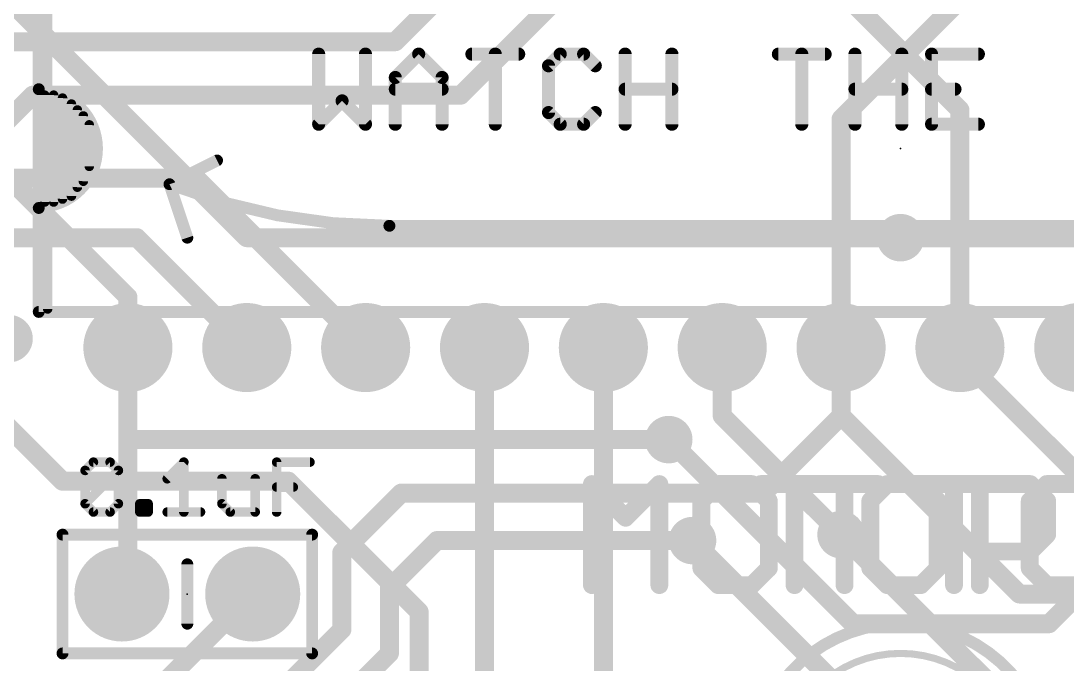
# Model space of a CAD drawing. Extents: x -12 to 102, y -12 to 69.
# Drawn here: x 19.3 to 41.66, y 40.41 to 54.17 of the extents above; entities that cross this region are included whole.
import ezdxf

# ---------------------------------------------------------------- set-up
doc = ezdxf.new("R2010")
doc.units = 0
for name, color, linetype in [('1', 12, 'CONTINUOUS'), ('16', 132, 'CONTINUOUS'), ('17', 110, 'CONTINUOUS'), ('18', 110, 'CONTINUOUS'), ('21', 41, 'CONTINUOUS'), ('22', 40, 'CONTINUOUS'), ('23', 53, 'CONTINUOUS')]:
    doc.layers.add(name, color=color, linetype=linetype)

# ---------------------------------------------------------------- blocks, each defined once
blk = doc.blocks.new('ROUNDP')
at = {"const_width": 0.5}
blk.add_lwpolyline([(0, -0.25, 1), (0, 0.25, 1), (0, -0.25)], format="xyb", dxfattribs=at)
blk = doc.blocks.new('ROUNDV')
at = {"const_width": 0.5}
blk.add_lwpolyline([(0, -0.25, 1), (0, 0.25, 1), (0, -0.25)], format="xyb", dxfattribs=at)

msp = doc.modelspace()

# ---------------------------------------------------------------- linework, layer by layer
at = {"layer": '1', "const_width": 0.4064}
for points in [[(39.37, 52.2605), (36.83, 54.8005)], [(24.13, 49.53), (19.05, 54.61)], [(39.37, 52.2605), (39.37, 47.1805)], [(17.78, 52.07), (21.59, 48.26)], [(13.843, 50.673), (20.193, 44.323)], [(38.1, 49.53), (24.13, 49.53)], [(21.59, 48.26), (21.59, 47.1805)], [(29.21, 47.1805), (29.21, 36.83)], [(31.75, 47.1805), (31.75, 36.703)], [(34.29, 47.1805), (34.29, 45.72)], [(34.29, 45.72), (36.83, 43.18)], [(33.147, 45.212), (37.084, 41.275)], [(20.193, 44.323), (25.019, 44.323)], [(25.019, 44.323), (27.813, 41.529)], [(41.275, 41.275), (43.18, 43.18)], [(36.703, 40.005), (33.655, 43.053)], [(21.717, 39.37), (24.257, 41.91)], [(27.813, 41.529), (27.813, 36.449)], [(37.084, 41.275), (41.275, 41.275)]]:
    msp.add_lwpolyline(points, dxfattribs=at)
at = {"layer": '1', "const_width": 0.2032}
for points in [[(39.4716, 52.2605, 1), (39.2684, 52.2605)], [(39.2982, 52.1887, 1), (39.4418, 52.3323)], [(24.13, 49.6316, 1), (24.13, 49.4284)], [(24.0582, 49.4582, 1), (24.2018, 49.6018)], [(38.1, 49.4284, 1), (38.1, 49.6316)], [(21.6916, 48.26, 1), (21.4884, 48.26)], [(21.5182, 48.1882, 1), (21.6618, 48.3318)], [(21.4884, 47.1805, 1), (21.6916, 47.1805)], [(29.3116, 47.1805, 1), (29.1084, 47.1805)], [(31.8516, 47.1805, 1), (31.6484, 47.1805)], [(34.3916, 47.1805, 1), (34.1884, 47.1805)], [(39.2684, 47.1805, 1), (39.4716, 47.1805)], [(34.3618, 45.7918, 1), (34.2182, 45.6482)], [(34.1884, 45.72, 1), (34.3916, 45.72)], [(33.2188, 45.2838, 1), (33.0752, 45.1402)], [(20.193, 44.4246, 1), (20.193, 44.2214)], [(20.1212, 44.2512, 1), (20.2648, 44.3948)], [(25.0908, 44.3948, 1), (24.9472, 44.2512)], [(25.019, 44.2214, 1), (25.019, 44.4246)], [(33.7268, 43.1248, 1), (33.5832, 42.9812)], [(36.7582, 43.1082, 1), (36.9018, 43.2518)], [(24.3288, 41.8382, 1), (24.1852, 41.9818)], [(27.9146, 41.529, 1), (27.7114, 41.529)], [(27.7412, 41.4572, 1), (27.8848, 41.6008)], [(37.084, 41.3766, 1), (37.084, 41.1734)], [(37.0122, 41.2032, 1), (37.1558, 41.3468)], [(41.2032, 41.3468, 1), (41.3468, 41.2032)], [(41.275, 41.1734, 1), (41.275, 41.3766)]]:
    msp.add_lwpolyline(points, format="xyb", dxfattribs=at)
at = {"layer": '16', "const_width": 0.4064}
for points in [[(29.21, 55.626), (27.305, 53.721)], [(31.75, 55.626), (28.702, 52.578)], [(39.37, 54.61), (36.83, 52.07)], [(27.305, 53.721), (18.923, 53.721)], [(19.558, 52.578), (17.653, 50.673)], [(28.702, 52.578), (19.558, 52.578)], [(36.83, 52.07), (36.83, 47.1805)], [(23.0505, 50.8), (19.05, 50.8)], [(26.67, 47.1805), (23.0505, 50.8)], [(21.7805, 49.53), (19.05, 49.53)], [(21.7805, 49.53), (24.13, 47.1805)], [(47.1805, 49.53), (38.1, 49.53)], [(21.59, 47.1805), (21.59, 45.212)], [(36.83, 47.1805), (36.83, 45.72)], [(39.37, 47.1805), (39.37, 46.99)], [(39.37, 46.99), (41.91, 44.45)], [(36.83, 45.72), (35.179, 44.069)], [(40.64, 41.91), (36.83, 45.72)], [(21.59, 45.212), (21.59, 42.037)], [(21.59, 45.212), (33.147, 45.212)], [(27.432, 44.069), (26.162, 42.799)], [(35.179, 44.069), (27.432, 44.069)], [(36.83, 43.18), (41.021, 38.989)], [(28.194, 43.053), (27.178, 42.037)], [(33.655, 43.053), (28.194, 43.053)], [(26.162, 42.799), (26.162, 41.148)], [(21.59, 42.037), (21.463, 41.91)], [(27.178, 42.037), (27.178, 40.64)], [(44.45, 41.91), (40.64, 41.91)], [(24.892, 39.878), (26.162, 41.148)], [(27.178, 40.64), (24.638, 38.1)]]:
    msp.add_lwpolyline(points, dxfattribs=at)
at = {"layer": '16', "const_width": 0.2032}
for points in [[(27.2332, 53.7928, 1), (27.3768, 53.6492)], [(27.305, 53.6194, 1), (27.305, 53.8226)], [(19.558, 52.6796, 1), (19.558, 52.4764)], [(19.6298, 52.5062, 1), (19.4862, 52.6498)], [(28.702, 52.4764, 1), (28.702, 52.6796)], [(28.6302, 52.6498, 1), (28.7738, 52.5062)], [(36.9316, 52.07, 1), (36.7284, 52.07)], [(36.7582, 52.1418, 1), (36.9018, 51.9982)], [(23.1223, 50.8718, 1), (22.9787, 50.7282)], [(23.0505, 50.6984, 1), (23.0505, 50.9016)], [(21.8523, 49.6018, 1), (21.7087, 49.4582)], [(21.7805, 49.4284, 1), (21.7805, 49.6316)], [(38.1, 49.6316, 1), (38.1, 49.4284)], [(21.6916, 47.1805, 1), (21.4884, 47.1805)], [(24.0582, 47.1087, 1), (24.2018, 47.2523)], [(26.5982, 47.1087, 1), (26.7418, 47.2523)], [(36.9316, 47.1805, 1), (36.7284, 47.1805)], [(36.7284, 47.1805, 1), (36.9316, 47.1805)], [(39.4716, 47.1805, 1), (39.2684, 47.1805)], [(39.4418, 47.0618, 1), (39.2982, 46.9182)], [(39.2684, 46.99, 1), (39.4716, 46.99)], [(36.9018, 45.7918, 1), (36.7582, 45.6482)], [(36.9018, 45.6482, 1), (36.7582, 45.7918)], [(36.7284, 45.72, 1), (36.9316, 45.72)], [(21.6916, 45.212, 1), (21.4884, 45.212)], [(21.59, 45.3136, 1), (21.59, 45.1104)], [(33.147, 45.1104, 1), (33.147, 45.3136)], [(21.4884, 45.212, 1), (21.6916, 45.212)], [(27.432, 44.1706, 1), (27.432, 43.9674)], [(27.5038, 43.9972, 1), (27.3602, 44.1408)], [(35.179, 43.9674, 1), (35.179, 44.1706)], [(35.1072, 44.1408, 1), (35.2508, 43.9972)], [(36.9018, 43.2518, 1), (36.7582, 43.1082)], [(28.194, 43.1546, 1), (28.194, 42.9514)], [(28.2658, 42.9812, 1), (28.1222, 43.1248)], [(33.655, 42.9514, 1), (33.655, 43.1546)], [(26.2636, 42.799, 1), (26.0604, 42.799)], [(26.0902, 42.8708, 1), (26.2338, 42.7272)], [(21.3912, 41.9818, 1), (21.5348, 41.8382)], [(21.4884, 42.037, 1), (21.6916, 42.037)], [(21.6618, 41.9652, 1), (21.5182, 42.1088)], [(27.2796, 42.037, 1), (27.0764, 42.037)], [(27.1062, 42.1088, 1), (27.2498, 41.9652)], [(40.64, 42.0116, 1), (40.64, 41.8084)], [(40.5682, 41.8382, 1), (40.7118, 41.9818)], [(26.0604, 41.148, 1), (26.2636, 41.148)], [(26.2338, 41.0762, 1), (26.0902, 41.2198)], [(27.0764, 40.64, 1), (27.2796, 40.64)], [(27.2498, 40.5682, 1), (27.1062, 40.7118)]]:
    msp.add_lwpolyline(points, format="xyb", dxfattribs=at)
at = {"layer": '21'}
for points, const_width in [([(19.685, 54.864), (19.685, 52.705)], 0.254), ([(19.8755, 54.8005), (19.8755, 48.006)], 0.2032), ([(25.6667, 53.4556), (25.6667, 51.9557)], 0.2794), ([(26.6666, 51.9557), (26.6666, 53.4556)], 0.2794), ([(27.3039, 52.9556), (27.8038, 53.4556)], 0.2794), ([(27.8038, 53.4556), (28.3038, 52.9556)], 0.2794), ([(28.941, 53.4556), (29.9409, 53.4556)], 0.2794), ([(29.441, 51.9557), (29.441, 53.4556)], 0.2794), ([(30.8281, 53.4556), (30.5782, 53.2056)], 0.2794), ([(31.3281, 53.4556), (30.8281, 53.4556)], 0.2794), ([(31.5781, 53.2056), (31.3281, 53.4556)], 0.2794), ([(32.2153, 51.9557), (32.2153, 53.4556)], 0.2794), ([(33.2152, 53.4556), (33.2152, 51.9557)], 0.2794), ([(35.4896, 53.4556), (36.4896, 53.4556)], 0.2794), ([(35.9896, 51.9557), (35.9896, 53.4556)], 0.2794), ([(37.1268, 51.9557), (37.1268, 53.4556)], 0.2794), ([(38.1267, 53.4556), (38.1267, 51.9557)], 0.2794), ([(39.7639, 53.4556), (38.764, 53.4556)], 0.2794), ([(38.764, 53.4556), (38.764, 51.9557)], 0.2794), ([(30.5782, 53.2056), (30.5782, 52.2057)], 0.2794), ([(27.3039, 51.9557), (27.3039, 52.9556)], 0.2794), ([(28.3038, 52.9556), (28.3038, 51.9557)], 0.2794), ([(19.685, 52.705), (19.685, 50.165)], 0.254), ([(27.3039, 52.7056), (28.3038, 52.7056)], 0.2794), ([(32.2153, 52.7056), (33.2152, 52.7056)], 0.2794), ([(37.1268, 52.7056), (38.1267, 52.7056)], 0.2794), ([(38.764, 52.7056), (39.2639, 52.7056)], 0.2794), ([(19.812, 52.578), (19.812, 50.292)], 0.2032), ([(19.812, 50.292), (20.0025, 52.578)], 0.2032), ([(20.0025, 52.578), (20.0025, 50.292)], 0.2032), ([(20.0025, 50.292), (20.193, 52.5145)], 0.2032), ([(20.193, 52.5145), (20.193, 50.3555)], 0.2032), ([(25.6667, 51.9557), (26.1667, 52.4557)], 0.2794), ([(26.1667, 52.4557), (26.6666, 51.9557)], 0.2794), ([(20.193, 50.3555), (20.3835, 52.3875)], 0.2032), ([(20.3835, 52.3875), (20.3835, 50.419)], 0.2032), ([(20.3835, 50.419), (20.5105, 52.2605)], 0.2032), ([(20.5105, 52.2605), (20.5105, 50.6095)], 0.2032), ([(30.5782, 52.2057), (30.8281, 51.9557)], 0.2794), ([(31.3281, 51.9557), (31.5781, 52.2057)], 0.2794), ([(20.5105, 50.6095), (20.6375, 52.1335)], 0.2032), ([(20.6375, 52.1335), (20.6375, 50.7365)], 0.2032), ([(30.8281, 51.9557), (31.3281, 51.9557)], 0.2794), ([(38.764, 51.9557), (39.7639, 51.9557)], 0.2794), ([(20.6375, 50.7365), (20.7645, 51.943)], 0.2032), ([(20.7645, 51.943), (20.7645, 51.054)], 0.2032), ([(22.479, 50.673), (23.495, 51.181)], 0.254), ([(22.479, 50.673), (22.86, 49.53)], 0.254), ([(19.685, 50.165), (19.685, 47.9425)], 0.254), ([(51.308, 49.784), (27.178, 49.784)], 0.254), ([(56.515, 47.9425), (19.685, 47.9425)], 0.254), ([(20.6756, 44.5524), (20.8536, 44.7303)], 0.2032), ([(20.8536, 44.7303), (21.2095, 44.7303)], 0.2032), ([(21.2095, 44.7303), (21.3874, 44.5524)], 0.2032), ([(22.4297, 44.3744), (22.7856, 44.7303)], 0.2032), ([(22.7856, 44.7303), (22.7856, 43.6626)], 0.2032), ([(24.7685, 43.6626), (24.7685, 44.7303)], 0.2032), ([(24.7685, 44.7303), (25.4803, 44.7303)], 0.2032), ([(20.6756, 43.8406), (20.6756, 44.5524)], 0.2032), ([(20.6756, 43.8406), (21.3874, 44.5524)], 0.2032), ([(21.3874, 44.5524), (21.3874, 43.8406)], 0.2032), ([(23.5991, 44.3744), (23.5991, 43.8406)], 0.2032), ([(24.3109, 43.6626), (24.3109, 44.3744)], 0.2032), ([(24.7685, 44.1965), (25.1244, 44.1965)], 0.2032), ([(35.1155, 44.2613), (36.5561, 44.2613)], 0.381), ([(35.8358, 42.1005), (35.8358, 44.2613)], 0.381), ([(37.8144, 44.2613), (37.4543, 43.9012)], 0.381), ([(38.5347, 44.2613), (37.8144, 44.2613)], 0.381), ([(38.8949, 43.9012), (38.5347, 44.2613)], 0.381), ([(39.7931, 42.1005), (39.7931, 44.2613)], 0.381), ([(39.7931, 44.2613), (40.8735, 44.2613)], 0.381), ([(40.8735, 44.2613), (41.2337, 43.9012)], 0.381), ([(37.4543, 43.9012), (37.4543, 42.4606)], 0.381), ([(38.8949, 42.4606), (38.8949, 43.9012)], 0.381), ([(41.2337, 43.9012), (41.2337, 43.1809)], 0.381), ([(20.8536, 43.6626), (20.6756, 43.8406)], 0.2032), ([(21.3874, 43.8406), (21.2095, 43.6626)], 0.2032), ([(21.845, 43.6626), (21.845, 43.8406)], 0.2032), ([(21.845, 43.8406), (22.0229, 43.8406)], 0.2032), ([(22.0229, 43.8406), (22.0229, 43.6626)], 0.2032), ([(23.5991, 43.8406), (23.777, 43.6626)], 0.2032), ([(21.2095, 43.6626), (20.8536, 43.6626)], 0.2032), ([(22.0229, 43.6626), (21.845, 43.6626)], 0.2032), ([(22.4297, 43.6626), (23.1415, 43.6626)], 0.2032), ([(23.777, 43.6626), (24.3109, 43.6626)], 0.2032), ([(41.2337, 43.1809), (40.8735, 42.8208)], 0.381), ([(20.193, 40.64), (20.193, 43.18)], 0.254), ([(20.193, 43.18), (25.527, 43.18)], 0.254), ([(25.527, 43.18), (25.527, 40.64)], 0.254), ([(40.8735, 42.8208), (39.7931, 42.8208)], 0.381), ([(22.86, 41.275), (22.86, 42.545)], 0.254), ([(37.4543, 42.4606), (37.8144, 42.1005)], 0.381), ([(38.5347, 42.1005), (38.8949, 42.4606)], 0.381), ([(37.8144, 42.1005), (38.5347, 42.1005)], 0.381), ([(25.527, 40.64), (20.193, 40.64)], 0.254)]:
    msp.add_lwpolyline(points, dxfattribs=dict(at, const_width=const_width))
for points, const_width in [([(25.7366, 53.4556, 1), (25.5969, 53.4556)], 0.1397), ([(26.7365, 53.4556, 1), (26.5968, 53.4556)], 0.1397), ([(27.8532, 53.505, 1), (27.7544, 53.4062)], 0.1397), ([(27.8532, 53.4062, 1), (27.7544, 53.505)], 0.1397), ([(28.941, 53.5254, 1), (28.941, 53.3857)], 0.1397), ([(29.5108, 53.4556, 1), (29.3711, 53.4556)], 0.1397), ([(29.9409, 53.3857, 1), (29.9409, 53.5254)], 0.1397), ([(30.8281, 53.5254, 1), (30.8281, 53.3857)], 0.1397), ([(30.8775, 53.4062, 1), (30.7788, 53.505)], 0.1397), ([(31.3775, 53.505, 1), (31.2787, 53.4062)], 0.1397), ([(31.3281, 53.3857, 1), (31.3281, 53.5254)], 0.1397), ([(32.2852, 53.4556, 1), (32.1455, 53.4556)], 0.1397), ([(33.2851, 53.4556, 1), (33.1454, 53.4556)], 0.1397), ([(35.4896, 53.5254, 1), (35.4896, 53.3857)], 0.1397), ([(36.0594, 53.4556, 1), (35.9197, 53.4556)], 0.1397), ([(36.4896, 53.3857, 1), (36.4896, 53.5254)], 0.1397), ([(37.1966, 53.4556, 1), (37.0569, 53.4556)], 0.1397), ([(38.1966, 53.4556, 1), (38.0569, 53.4556)], 0.1397), ([(38.8338, 53.4556, 1), (38.6941, 53.4556)], 0.1397), ([(38.764, 53.5254, 1), (38.764, 53.3857)], 0.1397), ([(39.7639, 53.3857, 1), (39.7639, 53.5254)], 0.1397), ([(30.648, 53.2056, 1), (30.5083, 53.2056)], 0.1397), ([(30.5288, 53.255, 1), (30.6276, 53.1562)], 0.1397), ([(31.5287, 53.1562, 1), (31.6275, 53.255)], 0.1397), ([(27.3737, 52.9556, 1), (27.234, 52.9556)], 0.1397), ([(27.2545, 53.005, 1), (27.3532, 52.9062)], 0.1397), ([(28.3736, 52.9556, 1), (28.2339, 52.9556)], 0.1397), ([(28.2544, 52.9062, 1), (28.3532, 53.005)], 0.1397), ([(19.7485, 52.705, 1), (19.6215, 52.705)], 0.127), ([(19.6215, 52.705, 1), (19.7485, 52.705)], 0.127), ([(19.685, 50.165, 1), (19.685, 52.705)], 0.2032), ([(19.685, 52.7558, 1), (19.685, 52.6542)], 0.1016), ([(27.3039, 52.7755, 1), (27.3039, 52.6358)], 0.1397), ([(28.3038, 52.6358, 1), (28.3038, 52.7755)], 0.1397), ([(32.2153, 52.7755, 1), (32.2153, 52.6358)], 0.1397), ([(33.2152, 52.6358, 1), (33.2152, 52.7755)], 0.1397), ([(37.1268, 52.7755, 1), (37.1268, 52.6358)], 0.1397), ([(38.1267, 52.6358, 1), (38.1267, 52.7755)], 0.1397), ([(38.764, 52.7755, 1), (38.764, 52.6358)], 0.1397), ([(39.2639, 52.6358, 1), (39.2639, 52.7755)], 0.1397), ([(19.8628, 52.578, 1), (19.7612, 52.578)], 0.1016), ([(20.0533, 52.578, 1), (19.9517, 52.578)], 0.1016), ([(20.0531, 52.5738, 1), (19.9519, 52.5822)], 0.1016), ([(20.2438, 52.5145, 1), (20.1422, 52.5145)], 0.1016), ([(20.2436, 52.5102, 1), (20.1424, 52.5188)], 0.1016), ([(26.2161, 52.5051, 1), (26.1173, 52.4063)], 0.1397), ([(26.2161, 52.4063, 1), (26.1173, 52.5051)], 0.1397), ([(20.4343, 52.3875, 1), (20.3327, 52.3875)], 0.1016), ([(20.4341, 52.3828, 1), (20.3329, 52.3922)], 0.1016), ([(20.5613, 52.2605, 1), (20.4597, 52.2605)], 0.1016), ([(20.5612, 52.257, 1), (20.4598, 52.264)], 0.1016), ([(30.6276, 52.2551, 1), (30.5288, 52.1563)], 0.1397), ([(31.6275, 52.1563, 1), (31.5287, 52.2551)], 0.1397), ([(20.6883, 52.1335, 1), (20.5867, 52.1335)], 0.1016), ([(20.6881, 52.1293, 1), (20.5869, 52.1377)], 0.1016), ([(30.5083, 52.2057, 1), (30.648, 52.2057)], 0.1397), ([(30.8281, 52.0256, 1), (30.8281, 51.8858)], 0.1397), ([(31.3281, 51.8858, 1), (31.3281, 52.0256)], 0.1397), ([(38.764, 52.0256, 1), (38.764, 51.8858)], 0.1397), ([(39.7639, 51.8858, 1), (39.7639, 52.0256)], 0.1397), ([(20.8153, 51.943, 1), (20.7137, 51.943)], 0.1016), ([(20.815, 51.9377, 1), (20.714, 51.9483)], 0.1016), ([(25.6173, 52.0051, 1), (25.7161, 51.9063)], 0.1397), ([(25.5969, 51.9557, 1), (25.7366, 51.9557)], 0.1397), ([(26.5968, 51.9557, 1), (26.7365, 51.9557)], 0.1397), ([(26.6172, 51.9063, 1), (26.716, 52.0051)], 0.1397), ([(27.234, 51.9557, 1), (27.3737, 51.9557)], 0.1397), ([(28.2339, 51.9557, 1), (28.3736, 51.9557)], 0.1397), ([(29.3711, 51.9557, 1), (29.5108, 51.9557)], 0.1397), ([(30.7788, 51.9063, 1), (30.8775, 52.0051)], 0.1397), ([(31.2787, 52.0051, 1), (31.3775, 51.9063)], 0.1397), ([(32.1455, 51.9557, 1), (32.2852, 51.9557)], 0.1397), ([(33.1454, 51.9557, 1), (33.2851, 51.9557)], 0.1397), ([(35.9197, 51.9557, 1), (36.0594, 51.9557)], 0.1397), ([(37.0569, 51.9557, 1), (37.1966, 51.9557)], 0.1397), ([(38.0569, 51.9557, 1), (38.1966, 51.9557)], 0.1397), ([(38.6941, 51.9557, 1), (38.8338, 51.9557)], 0.1397), ([(23.5234, 51.1242, 1), (23.4666, 51.2378)], 0.127), ([(20.7137, 51.054, 1), (20.8153, 51.054)], 0.1016), ([(20.587, 50.7418, 1), (20.688, 50.7312)], 0.1016), ([(20.5867, 50.7365, 1), (20.6883, 50.7365)], 0.1016), ([(22.479, 50.673, 0.0938), (27.178, 49.784)], 0.254), ([(22.5022, 50.7321, 1), (22.4558, 50.6139)], 0.127), ([(22.5392, 50.6931, 1), (22.4188, 50.6529)], 0.127), ([(22.4506, 50.7298, 1), (22.5074, 50.6162)], 0.127), ([(20.4599, 50.6137, 1), (20.5611, 50.6053)], 0.1016), ([(20.4597, 50.6095, 1), (20.5613, 50.6095)], 0.1016), ([(19.7614, 50.2962, 1), (19.8626, 50.2878)], 0.1016), ([(19.7612, 50.292, 1), (19.8628, 50.292)], 0.1016), ([(19.9519, 50.2963, 1), (20.0531, 50.2877)], 0.1016), ([(19.9517, 50.292, 1), (20.0533, 50.292)], 0.1016), ([(20.1424, 50.3602, 1), (20.2436, 50.3508)], 0.1016), ([(20.1422, 50.3555, 1), (20.2438, 50.3555)], 0.1016), ([(20.3328, 50.4225, 1), (20.4342, 50.4155)], 0.1016), ([(20.3327, 50.419, 1), (20.4343, 50.419)], 0.1016), ([(19.7485, 50.165, 1), (19.6215, 50.165)], 0.127), ([(19.6215, 50.165, 1), (19.7485, 50.165)], 0.127), ([(19.685, 50.2158, 1), (19.685, 50.1142)], 0.1016), ([(27.178, 49.8475, 1), (27.178, 49.7205)], 0.127), ([(27.178, 49.7205, 1), (27.178, 49.8475)], 0.127), ([(22.7998, 49.5099, 1), (22.9202, 49.5501)], 0.127), ([(19.685, 48.006, 1), (19.685, 47.879)], 0.127), ([(19.6215, 47.9425, 1), (19.7485, 47.9425)], 0.127), ([(19.8247, 48.006, 1), (19.9263, 48.006)], 0.1016), ([(20.8536, 44.7811, 1), (20.8536, 44.6795)], 0.1016), ([(20.8895, 44.6944, 1), (20.8176, 44.7662)], 0.1016), ([(21.2454, 44.7662, 1), (21.1735, 44.6944)], 0.1016), ([(21.2095, 44.6795, 1), (21.2095, 44.7811)], 0.1016), ([(22.8364, 44.7303, 1), (22.7348, 44.7303)], 0.1016), ([(22.8215, 44.6944, 1), (22.7497, 44.7662)], 0.1016), ([(24.8193, 44.7303, 1), (24.7177, 44.7303)], 0.1016), ([(24.7685, 44.7811, 1), (24.7685, 44.6795)], 0.1016), ([(25.4803, 44.6795, 1), (25.4803, 44.7811)], 0.1016), ([(20.7264, 44.5524, 1), (20.6248, 44.5524)], 0.1016), ([(20.6397, 44.5883, 1), (20.7115, 44.5164)], 0.1016), ([(21.4382, 44.5524, 1), (21.3366, 44.5524)], 0.1016), ([(21.4233, 44.5164, 1), (21.3515, 44.5883)], 0.1016), ([(21.3515, 44.5164, 1), (21.4233, 44.5883)], 0.1016), ([(22.3938, 44.4103, 1), (22.4656, 44.3385)], 0.1016), ([(23.6499, 44.3744, 1), (23.5483, 44.3744)], 0.1016), ([(24.3617, 44.3744, 1), (24.2601, 44.3744)], 0.1016), ([(24.7685, 44.2473, 1), (24.7685, 44.1457)], 0.1016), ([(25.1244, 44.1457, 1), (25.1244, 44.2473)], 0.1016), ([(35.1155, 44.3566, 1), (35.1155, 44.1661)], 0.1905), ([(35.931, 44.2613, 1), (35.7405, 44.2613)], 0.1905), ([(36.5561, 44.1661, 1), (36.5561, 44.3566)], 0.1905), ([(37.8144, 44.3566, 1), (37.8144, 44.1661)], 0.1905), ([(37.8818, 44.194, 1), (37.7471, 44.3287)], 0.1905), ([(38.6021, 44.3287, 1), (38.4674, 44.194)], 0.1905), ([(38.5347, 44.1661, 1), (38.5347, 44.3566)], 0.1905), ([(39.7931, 44.3566, 1), (39.7931, 44.1661)], 0.1905), ([(39.8883, 44.2613, 1), (39.6978, 44.2613)], 0.1905), ([(40.9409, 44.3287, 1), (40.8062, 44.194)], 0.1905), ([(40.8735, 44.1661, 1), (40.8735, 44.3566)], 0.1905), ([(37.5495, 43.9012, 1), (37.359, 43.9012)], 0.1905), ([(37.3869, 43.9686, 1), (37.5216, 43.8339)], 0.1905), ([(38.9901, 43.9012, 1), (38.7996, 43.9012)], 0.1905), ([(38.8275, 43.8339, 1), (38.9622, 43.9686)], 0.1905), ([(41.3289, 43.9012, 1), (41.1384, 43.9012)], 0.1905), ([(41.1663, 43.8339, 1), (41.301, 43.9686)], 0.1905), ([(20.7115, 43.8765, 1), (20.6397, 43.8046)], 0.1016), ([(20.6397, 43.8765, 1), (20.7115, 43.8046)], 0.1016), ([(20.6248, 43.8406, 1), (20.7264, 43.8406)], 0.1016), ([(21.3366, 43.8406, 1), (21.4382, 43.8406)], 0.1016), ([(21.4233, 43.8046, 1), (21.3515, 43.8765)], 0.1016), ([(21.8958, 43.8406, 1), (21.7942, 43.8406)], 0.1016), ([(21.845, 43.8914, 1), (21.845, 43.7897)], 0.1016), ([(22.0737, 43.8406, 1), (21.9721, 43.8406)], 0.1016), ([(22.0229, 43.7897, 1), (22.0229, 43.8914)], 0.1016), ([(23.635, 43.8765, 1), (23.5632, 43.8046)], 0.1016), ([(23.5483, 43.8406, 1), (23.6499, 43.8406)], 0.1016), ([(20.8536, 43.7134, 1), (20.8536, 43.6118)], 0.1016), ([(20.8176, 43.6267, 1), (20.8895, 43.6985)], 0.1016), ([(21.1735, 43.6985, 1), (21.2454, 43.6267)], 0.1016), ([(21.2095, 43.6118, 1), (21.2095, 43.7134)], 0.1016), ([(21.845, 43.7134, 1), (21.845, 43.6118)], 0.1016), ([(21.7942, 43.6626, 1), (21.8958, 43.6626)], 0.1016), ([(21.9721, 43.6626, 1), (22.0737, 43.6626)], 0.1016), ([(22.0229, 43.6118, 1), (22.0229, 43.7134)], 0.1016), ([(22.4297, 43.7134, 1), (22.4297, 43.6118)], 0.1016), ([(22.7348, 43.6626, 1), (22.8364, 43.6626)], 0.1016), ([(23.1415, 43.6118, 1), (23.1415, 43.7134)], 0.1016), ([(23.777, 43.7134, 1), (23.777, 43.6118)], 0.1016), ([(23.7411, 43.6267, 1), (23.813, 43.6985)], 0.1016), ([(24.2601, 43.6626, 1), (24.3617, 43.6626)], 0.1016), ([(24.3109, 43.6118, 1), (24.3109, 43.7134)], 0.1016), ([(24.7177, 43.6626, 1), (24.8193, 43.6626)], 0.1016), ([(41.301, 43.1136, 1), (41.1663, 43.2483)], 0.1905), ([(20.2565, 43.18, 1), (20.1295, 43.18)], 0.127), ([(20.193, 43.2435, 1), (20.193, 43.1165)], 0.127), ([(25.5905, 43.18, 1), (25.4635, 43.18)], 0.127), ([(25.527, 43.1165, 1), (25.527, 43.2435)], 0.127), ([(41.1384, 43.1809, 1), (41.3289, 43.1809)], 0.1905), ([(39.7931, 42.916, 1), (39.7931, 42.7255)], 0.1905), ([(40.8062, 42.8881, 1), (40.9409, 42.7534)], 0.1905), ([(40.8735, 42.7255, 1), (40.8735, 42.916)], 0.1905), ([(22.9235, 42.545, 1), (22.7965, 42.545)], 0.127), ([(37.5216, 42.528, 1), (37.3869, 42.3933)], 0.1905), ([(37.359, 42.4606, 1), (37.5495, 42.4606)], 0.1905), ([(38.7996, 42.4606, 1), (38.9901, 42.4606)], 0.1905), ([(38.9622, 42.3933, 1), (38.8275, 42.528)], 0.1905), ([(37.8144, 42.1958, 1), (37.8144, 42.0053)], 0.1905), ([(37.7471, 42.0331, 1), (37.8818, 42.1679)], 0.1905), ([(38.4674, 42.1679, 1), (38.6021, 42.0331)], 0.1905), ([(38.5347, 42.0053, 1), (38.5347, 42.1958)], 0.1905), ([(35.7405, 42.1005, 1), (35.931, 42.1005)], 0.1905), ([(39.6978, 42.1005, 1), (39.8883, 42.1005)], 0.1905), ([(40.64, 40.005, 3), (40.64, 36.195)], 0.254), ([(22.7965, 41.275, 1), (22.9235, 41.275)], 0.127), ([(20.193, 40.7035, 1), (20.193, 40.5765)], 0.127), ([(20.1295, 40.64, 1), (20.2565, 40.64)], 0.127), ([(25.4635, 40.64, 1), (25.5905, 40.64)], 0.127), ([(25.527, 40.5765, 1), (25.527, 40.7035)], 0.127), ([(38.1, 35.56, 1), (38.1, 40.64, 1), (38.1, 35.56)], 0.1524)]:
    msp.add_lwpolyline(points, format="xyb", dxfattribs=dict(at, const_width=const_width))
at = {"layer": '22', "const_width": 0.1905}
for points in [[(31.6012, 44.2613, 1), (31.4107, 44.2613)], [(31.5733, 44.3287, 1), (31.4386, 44.194)], [(33.0418, 44.2613, 1), (32.8513, 44.2613)], [(33.0139, 44.194, 1), (32.8792, 44.3287)], [(34.2049, 44.3566, 1), (34.2049, 44.1661)], [(34.2722, 44.194, 1), (34.1375, 44.3287)], [(34.9925, 44.3287, 1), (34.8578, 44.194)], [(34.9252, 44.1661, 1), (34.9252, 44.3566)], [(36.1835, 44.3566, 1), (36.1835, 44.1661)], [(36.9991, 44.2613, 1), (36.8086, 44.2613)], [(37.6241, 44.1661, 1), (37.6241, 44.3566)], [(38.5223, 44.3566, 1), (38.5223, 44.1661)], [(39.3379, 44.2613, 1), (39.1474, 44.2613)], [(39.9629, 44.1661, 1), (39.9629, 44.3566)], [(41.2213, 44.3566, 1), (41.2213, 44.1661)], [(41.2886, 44.194, 1), (41.1539, 44.3287)], [(33.94, 43.9012, 1), (33.7495, 43.9012)], [(33.7774, 43.9686, 1), (33.9121, 43.8339)], [(35.3806, 43.9012, 1), (35.1901, 43.9012)], [(35.218, 43.8339, 1), (35.3527, 43.9686)], [(40.9564, 43.9012, 1), (40.7659, 43.9012)], [(40.7938, 43.9686, 1), (40.9285, 43.8339)], [(32.1589, 43.6084, 1), (32.2936, 43.4737)], [(32.1589, 43.4737, 1), (32.2936, 43.6084)], [(33.7495, 42.4606, 1), (33.94, 42.4606)], [(33.9121, 42.528, 1), (33.7774, 42.3933)], [(35.1901, 42.4606, 1), (35.3806, 42.4606)], [(35.3527, 42.3933, 1), (35.218, 42.528)], [(40.9285, 42.528, 1), (40.7938, 42.3933)], [(40.7659, 42.4606, 1), (40.9564, 42.4606)], [(34.2049, 42.1958, 1), (34.2049, 42.0053)], [(34.1375, 42.0331, 1), (34.2722, 42.1679)], [(34.8578, 42.1679, 1), (34.9925, 42.0331)], [(34.9252, 42.0053, 1), (34.9252, 42.1958)], [(41.2213, 42.1958, 1), (41.2213, 42.0053)], [(41.1539, 42.0331, 1), (41.2886, 42.1679)], [(31.4107, 42.1005, 1), (31.6012, 42.1005)], [(32.8513, 42.1005, 1), (33.0418, 42.1005)], [(36.8086, 42.1005, 1), (36.9991, 42.1005)], [(39.1474, 42.1005, 1), (39.3379, 42.1005)]]:
    msp.add_lwpolyline(points, format="xyb", dxfattribs=at)
at = {"layer": '22', "const_width": 0.381}
for points in [[(32.2262, 43.5411), (31.506, 44.2613)], [(31.506, 44.2613), (31.506, 42.1005)], [(32.9465, 44.2613), (32.2262, 43.5411)], [(32.9465, 42.1005), (32.9465, 44.2613)], [(33.8448, 43.9012), (34.2049, 44.2613)], [(34.2049, 44.2613), (34.9252, 44.2613)], [(34.9252, 44.2613), (35.2853, 43.9012)], [(37.6241, 44.2613), (36.1835, 44.2613)], [(36.9038, 42.1005), (36.9038, 44.2613)], [(39.9629, 44.2613), (38.5223, 44.2613)], [(39.2426, 42.1005), (39.2426, 44.2613)], [(40.8611, 43.9012), (41.2213, 44.2613)], [(41.2213, 44.2613), (41.9416, 44.2613)], [(33.8448, 42.4606), (33.8448, 43.9012)], [(35.2853, 43.9012), (35.2853, 42.4606)], [(40.8611, 42.4606), (40.8611, 43.9012)], [(34.2049, 42.1005), (33.8448, 42.4606)], [(35.2853, 42.4606), (34.9252, 42.1005)], [(41.2213, 42.1005), (40.8611, 42.4606)], [(34.9252, 42.1005), (34.2049, 42.1005)], [(41.9416, 42.1005), (41.2213, 42.1005)]]:
    msp.add_lwpolyline(points, dxfattribs=at)
at = {"layer": '23'}
for p in [(38.1, 51.435), (22.86, 41.91)]:
    msp.add_point(p, dxfattribs=at)

# ---------------------------------------------------------------- block references
at = {"layer": '17'}
for p, xscale, yscale, rotation in [((21.59, 47.1805), 1.905, 1.905, 90), ((21.59, 47.1805), 1.905, 1.905, 90), ((24.13, 47.1805), 1.905, 1.905, 90), ((24.13, 47.1805), 1.905, 1.905, 90), ((26.67, 47.1805), 1.905, 1.905, 90), ((26.67, 47.1805), 1.905, 1.905, 90), ((29.21, 47.1805), 1.905, 1.905, 90), ((29.21, 47.1805), 1.905, 1.905, 90), ((31.75, 47.1805), 1.905, 1.905, 90), ((31.75, 47.1805), 1.905, 1.905, 90), ((34.29, 47.1805), 1.905, 1.905, 90), ((34.29, 47.1805), 1.905, 1.905, 90), ((36.83, 47.1805), 1.905, 1.905, 90), ((36.83, 47.1805), 1.905, 1.905, 90), ((39.37, 47.1805), 1.905, 1.905, 90), ((39.37, 47.1805), 1.905, 1.905, 90), ((41.91, 47.1805), 1.905, 1.905, 90), ((41.91, 47.1805), 1.905, 1.905, 90), ((21.463, 41.91), 2.032, 2.032, 180), ((21.463, 41.91), 2.032, 2.032, 180), ((24.257, 41.91), 2.032, 2.032, 180), ((24.257, 41.91), 2.032, 2.032, 180)]:
    msp.add_blockref('ROUNDP', p, dxfattribs=dict(at, xscale=xscale, yscale=yscale, rotation=rotation))
at = {"layer": '18', "xscale": 1.016, "yscale": 1.016}
for p in [(38.1, 49.53), (38.1, 49.53), (19.05, 47.371), (19.05, 47.371), (33.147, 45.212), (33.147, 45.212), (36.83, 43.18), (36.83, 43.18), (33.655, 43.053), (33.655, 43.053)]:
    msp.add_blockref('ROUNDV', p, dxfattribs=at)

doc.saveas('drawing.dxf')
